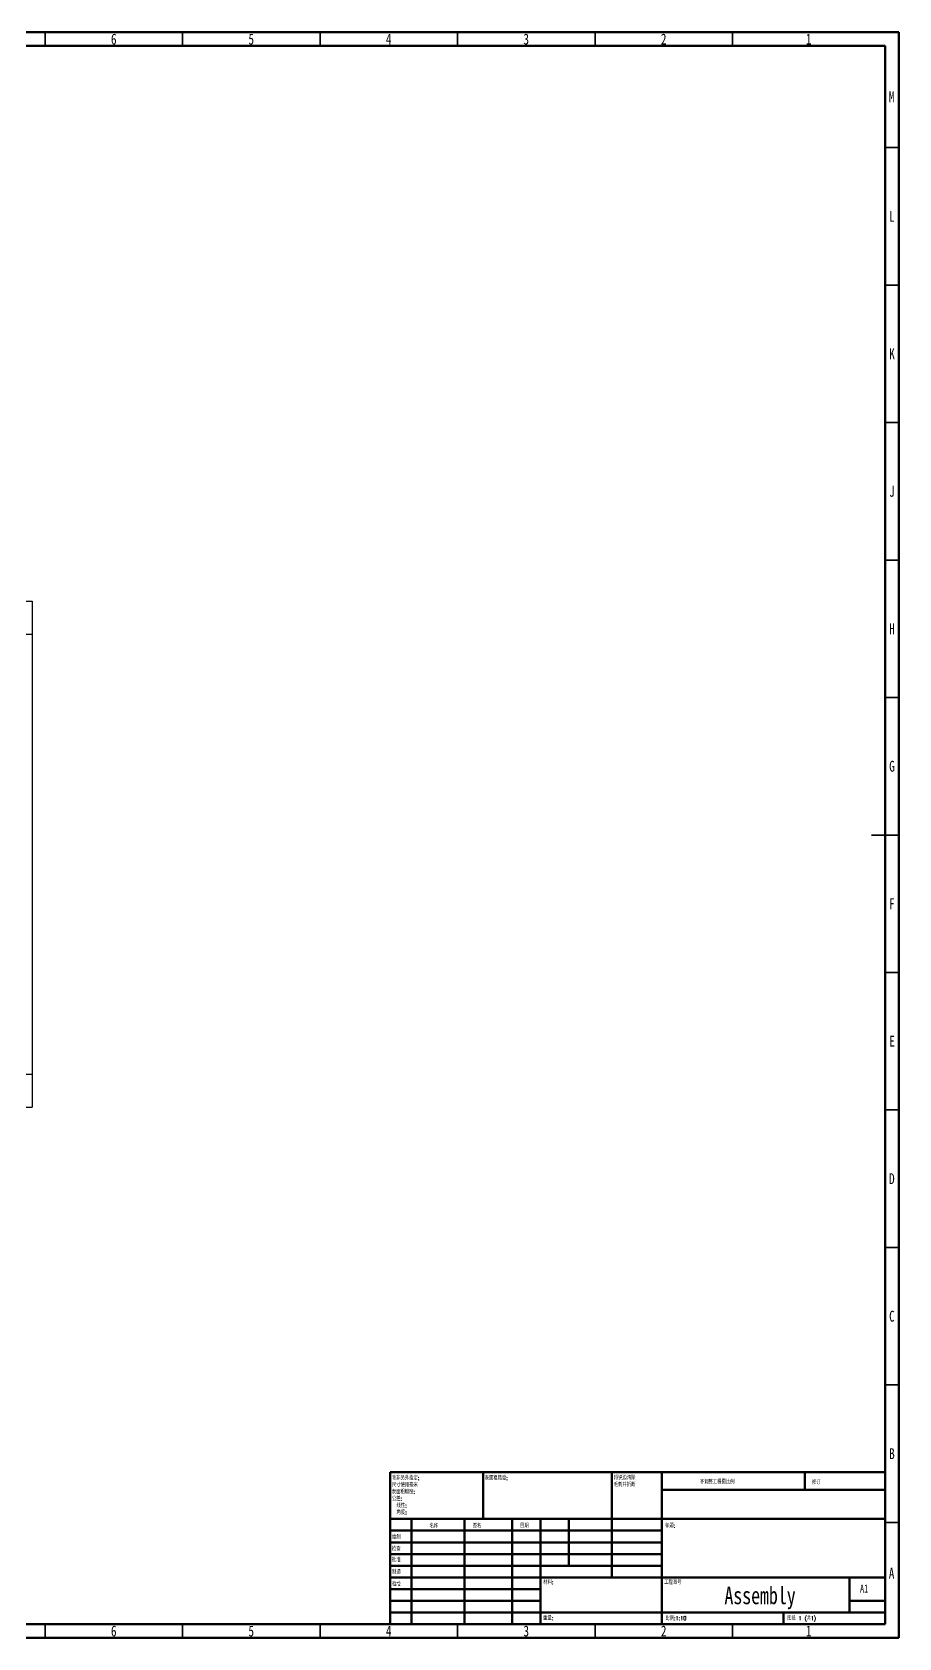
# Model space of a CAD drawing. Header units: millimetres. Extents: x 15 to 836, y 5 to 589.
# Drawn here: x 521 to 836, y 5 to 589 of the extents above; entities that cross this region are included whole.
import ezdxf

# ---------------------------------------------------------------- set-up
doc = ezdxf.new("R2010")
doc.units = ezdxf.units.MM
doc.styles.add('SLDTEXTSTYLE0', font='TXT', dxfattribs={"width": 0.75})
doc.styles.add('SLDTEXTSTYLE1', font='TXT', dxfattribs={"width": 0.75, "bigfont": 'bigfont'})
doc.styles.add('SLDTEXTSTYLE2', font='TXT', dxfattribs={"width": 0.694444, "bigfont": 'bigfont'})

msp = doc.modelspace()

# ---------------------------------------------------------------- linework, layer by layer
at = {"color": 7, "linetype": 'Continuous', "lineweight": 70}
for p, q in [((15, 589), (836, 589)), ((20, 584), (831, 584)), ((831, 584), (831, 10)), ((836, 589), (836, 5)), ((831, 10), (20, 10)), ((836, 5), (15, 5))]:
    msp.add_line(p, q, dxfattribs=at)
at = {"color": 7, "linetype": 'Continuous', "lineweight": 35}
for p, q in [((525.5, 584), (525.5, 589)), ((575.5, 584), (575.5, 589)), ((625.5, 584), (625.5, 589)), ((675.5, 584), (675.5, 589)), ((725.5, 584), (725.5, 589)), ((775.5, 584), (775.5, 589)), ((831, 547), (836, 547)), ((831, 497), (836, 497)), ((831, 447), (836, 447)), ((831, 397), (836, 397)), ((831, 347), (836, 347)), ((836, 297), (826, 297)), ((831, 297), (836, 297)), ((831, 247), (836, 247)), ((831, 197), (836, 197)), ((831, 147), (836, 147)), ((831, 97), (836, 97)), ((831, 47), (836, 47)), ((525.5, 10), (525.5, 5)), ((575.5, 10), (575.5, 5)), ((625.5, 10), (625.5, 5)), ((675.5, 10), (675.5, 5)), ((725.5, 10), (725.5, 5)), ((775.5, 10), (775.5, 5))]:
    msp.add_line(p, q, dxfattribs=at)
at = {"color": 7, "linetype": 'Continuous', "lineweight": 25}
for p, q in [((508.77, 382.06), (520.77, 382.06)), ((520.77, 382.06), (520.77, 370.06)), ((508.77, 370.06), (520.77, 370.06)), ((520.77, 370.06), (520.77, 210.06)), ((508.77, 210.06), (520.77, 210.06)), ((520.77, 210.06), (520.77, 198.06)), ((508.77, 198.06), (520.77, 198.06))]:
    msp.add_line(p, q, dxfattribs=at)
at = {"color": 7, "linetype": 'Continuous', "lineweight": 50}
for p, q in [((651, 65.25), (831, 65.25)), ((651, 65.25), (651, 10)), ((684.8, 48.25), (684.8, 65.25)), ((731.6, 65.25), (731.6, 27)), ((749.8, 65.25), (749.8, 10)), ((801.8, 58.88), (801.8, 65.25)), ((831, 58.88), (749.8, 58.88)), ((831, 48.25), (651, 48.25)), ((658.8, 48.25), (658.8, 10)), ((677.99, 48.25), (677.99, 10)), ((695.4, 48.25), (695.4, 10)), ((705.6, 10), (705.6, 48.25)), ((716, 31.25), (716, 48.25)), ((749.8, 44), (651, 44)), ((749.8, 39.75), (651, 39.75)), ((749.8, 35.5), (651, 35.5)), ((749.8, 31.25), (651, 31.25)), ((705.6, 27), (651, 27)), ((705.6, 27), (831, 27)), ((818, 14.25), (818, 27)), ((705.6, 22.75), (651, 22.75)), ((705.6, 18.5), (651, 18.5)), ((831, 18.5), (818, 18.5)), ((651, 14.25), (831, 14.25)), ((794, 10), (794, 14.25))]:
    msp.add_line(p, q, dxfattribs=at)

# ---------------------------------------------------------------- texts
at = {"color": 7, "linetype": 'Continuous', "lineweight": 0}
for s, insert, char_height, attachment_point, style in [('6', (550.46, 588.45), 3.97, 2, 'SLDTEXTSTYLE0'), ('5', (600.46, 588.45), 3.97, 2, 'SLDTEXTSTYLE0'), ('4', (650.46, 588.45), 3.97, 2, 'SLDTEXTSTYLE0'), ('3', (700.46, 588.45), 3.97, 2, 'SLDTEXTSTYLE0'), ('2', (750.46, 588.45), 3.97, 2, 'SLDTEXTSTYLE0'), ('1', (803.21, 588.45), 3.97, 2, 'SLDTEXTSTYLE0'), ('M', (833.36, 567.49), 3.97, 2, 'SLDTEXTSTYLE0'), ('L', (833.45, 523.99), 3.97, 2, 'SLDTEXTSTYLE0'), ('K', (833.49, 473.99), 3.97, 2, 'SLDTEXTSTYLE0'), ('J', (833.47, 423.99), 3.97, 2, 'SLDTEXTSTYLE0'), ('H', (833.49, 373.99), 3.97, 2, 'SLDTEXTSTYLE0'), ('G', (833.49, 323.99), 3.97, 2, 'SLDTEXTSTYLE0'), ('F', (833.46, 273.99), 3.97, 2, 'SLDTEXTSTYLE0'), ('E', (833.51, 223.99), 3.97, 2, 'SLDTEXTSTYLE0'), ('D', (833.45, 173.99), 3.97, 2, 'SLDTEXTSTYLE0'), ('C', (833.46, 123.99), 3.97, 2, 'SLDTEXTSTYLE0'), ('B', (833.47, 73.99), 3.97, 2, 'SLDTEXTSTYLE0'), ('尺寸使用毫米', (651.59, 61.42), 1.5, 1, 'SLDTEXTSTYLE1'), ('表面粗糙度:', (651.59, 58.92), 1.5, 1, 'SLDTEXTSTYLE1'), ('除非另外指定:', (651.59, 63.92), 1.5, 1, 'SLDTEXTSTYLE1'), ('表面粗糙度:', (685.37, 63.92), 1.5, 1, 'SLDTEXTSTYLE1'), ('将锐边清除', (732.31, 64), 1.5, 1, 'SLDTEXTSTYLE1'), ('毛刺并折断', (732.31, 61.5), 1.5, 1, 'SLDTEXTSTYLE1'), ('不调整工程图比例', (763.61, 62.53), 1.5, 1, 'SLDTEXTSTYLE1'), ('修订', (804.33, 62.33), 1.5, 1, 'SLDTEXTSTYLE1'), ('公差:', (651.59, 56.42), 1.5, 1, 'SLDTEXTSTYLE1'), ('线性:', (653.28, 53.92), 1.5, 1, 'SLDTEXTSTYLE1'), ('角度:', (653.28, 51.42), 1.5, 1, 'SLDTEXTSTYLE1'), ('签名', (681.03, 46.56), 1.5, 1, 'SLDTEXTSTYLE1'), ('标题:', (750.96, 46.58), 1.5, 1, 'SLDTEXTSTYLE1'), ('绘制', (651.68, 42.43), 1.5, 1, 'SLDTEXTSTYLE1'), ('名称', (665.32, 46.5), 1.5, 1, 'SLDTEXTSTYLE1'), ('日期', (698.21, 46.58), 1.5, 1, 'SLDTEXTSTYLE1'), ('检查', (651.62, 38.15), 1.5, 1, 'SLDTEXTSTYLE1'), ('批准', (651.62, 34.18), 1.5, 1, 'SLDTEXTSTYLE1'), ('制造', (651.68, 29.73), 1.5, 1, 'SLDTEXTSTYLE1'), ('A', (833.34, 30.49), 3.97, 2, 'SLDTEXTSTYLE0'), ('验检', (651.68, 25.35), 1.5, 1, 'SLDTEXTSTYLE1'), ('材料:', (706.65, 25.99), 1.5, 1, 'SLDTEXTSTYLE1'), ('工程图号', (750.63, 25.99), 1.5, 1, 'SLDTEXTSTYLE1'), ('Assembly', (785.51, 23.61), 6.35, 2, 'SLDTEXTSTYLE0'), ('A1', (821.87, 24.41), 2.91, 1, 'SLDTEXTSTYLE0'), ('重量:', (706.62, 12.95), 1.499, 1, 'SLDTEXTSTYLE1'), ('比例:1:10', (751.07, 12.9), 1.5, 1, 'SLDTEXTSTYLE1'), ('图纸 1 (共1)', (795.48, 12.9), 1.5, 1, 'SLDTEXTSTYLE2'), ('6', (550.46, 9.49), 3.97, 2, 'SLDTEXTSTYLE0'), ('5', (600.46, 9.49), 3.97, 2, 'SLDTEXTSTYLE0'), ('4', (650.46, 9.49), 3.97, 2, 'SLDTEXTSTYLE0'), ('3', (700.46, 9.49), 3.97, 2, 'SLDTEXTSTYLE0'), ('2', (750.46, 9.49), 3.97, 2, 'SLDTEXTSTYLE0'), ('1', (803.21, 9.49), 3.97, 2, 'SLDTEXTSTYLE0')]:
    msp.add_mtext(s, dxfattribs=dict(at, insert=insert, char_height=char_height, attachment_point=attachment_point, style=style))

doc.saveas('drawing.dxf')
